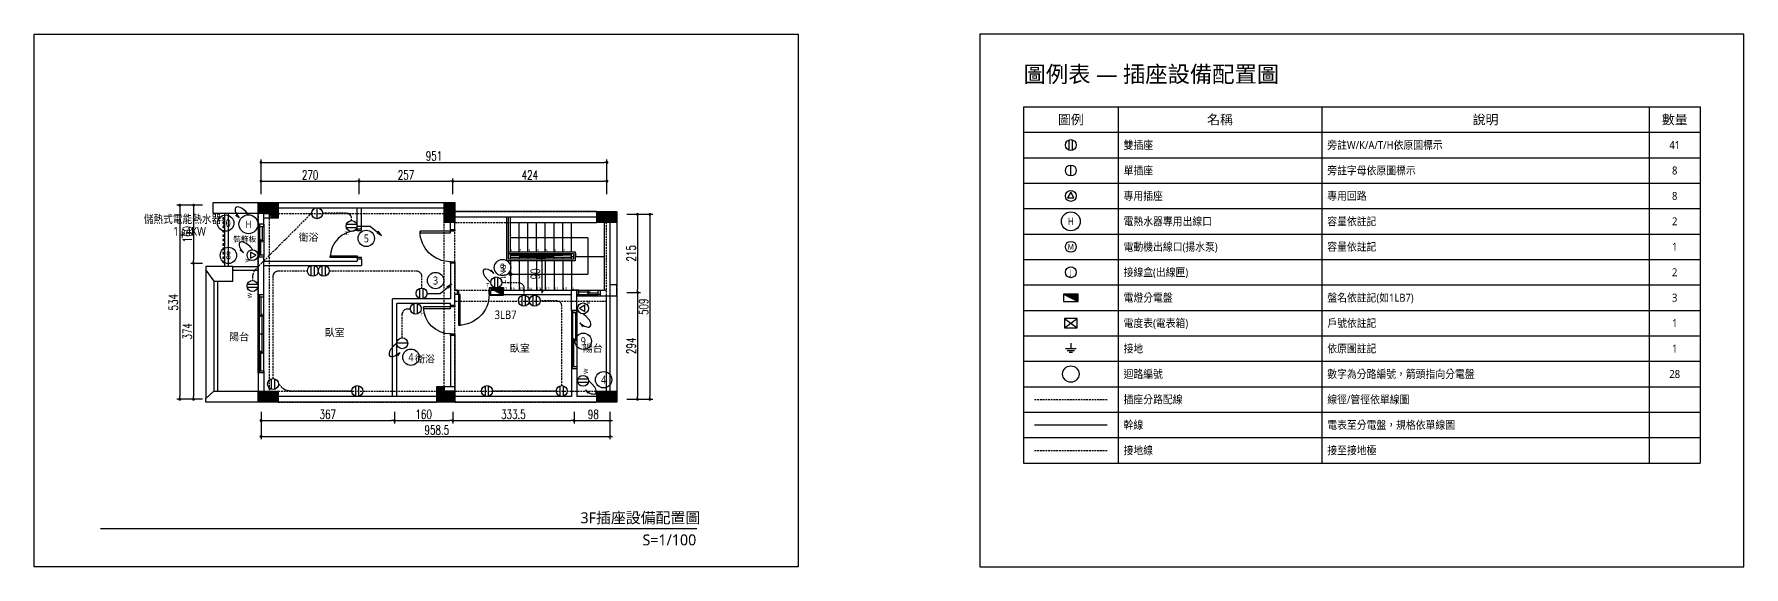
# Model space of a CAD drawing. Header units: inches. Extents: x 19 to 9919, y 324 to 1789.
# Drawn here: x 5219 to 9919, y 324 to 1789 of the extents above; entities that cross this region are included whole.
import ezdxf
from ezdxf.enums import TextEntityAlignment as Align

# ---------------------------------------------------------------- set-up
doc = ezdxf.new("R2010")
doc.units = ezdxf.units.IN
doc.header["$LTSCALE"] = 20
doc.header["$MEASUREMENT"] = 0
doc.linetypes.add('HIDDEN', pattern=[0.375, 0.25, -0.125])
doc.layers.add('0_梁', color=30, linetype='HIDDEN', plot=False)
for name, color, linetype in [('17_柱', 6, 'Continuous'), ('19_RC牆', 4, 'Continuous'), ('20_裝飾構造物', 2, 'Continuous'), ('21_輕隔間牆', 65, 'Continuous'), ('22_平台、陽台、露台、室內階梯', 3, 'Continuous'), ('23_花台、雨庇', 3, 'Continuous'), ('24_樑', 7, 'Continuous'), ('26_樓梯、扶手、車道', 3, 'Continuous'), ('31_門窗', 134, 'Continuous'), ('34_開口', 7, 'Continuous'), ('44_空間名稱', 1, 'Continuous'), ('46_文字', 1, 'Continuous'), ('50_其他尺寸', 7, 'Continuous'), ('56_wall 材料_HATCH', 251, 'Continuous'), ('A-圖例', 7, 'Continuous'), ('DW_Frame', 2, 'Continuous'), ('E-幹線', 2, 'Continuous'), ('E-接地', 1, 'Continuous'), ('E-插座', 3, 'Continuous'), ('E-插座-分路配線', 5, 'Continuous'), ('E-插座-註記', 3, 'Continuous'), ('E-盤箱', 1, 'Continuous'), ('E-註記', 6, 'Continuous'), ('E-迴路編號', 6, 'Continuous')]:
    doc.layers.add(name, color=color, linetype=linetype)
doc.styles.add('CHT', font='msjh.ttc')
doc.styles.add('DimStyUse', font='romans.shx', dxfattribs={"width": 0.7})
doc.styles.add('TG_NOTE_TEXT', font='simplex.shx', dxfattribs={"width": 0.75, "bigfont": 'chineset.shx'})
doc.styles.add('WJJ', font='')
doc.styles.get('WJJ').set_extended_font_data('Yu Gothic UI Light')
doc.dimstyles.new('DOTM', dxfattribs={"dimtxt": 25, "dimasz": 8, "dimexe": 8, "dimexo": 0.625, "dimgap": 5, "dimtad": 1, "dimdsep": 46, "dimtxsty": 'DimStyUse', "dimblk": 'DOT', "dimcen": 10, "dimdle": 8, "dimazin": 3, "dimtfac": 1, "dimtix": 1, "dimtmove": 2, "dimatfit": 3, "dimfxl": 10, "dimtolj": 1})
doc.dimstyles.new('DOTSLASHM', dxfattribs={"dimtxt": 25, "dimasz": 8, "dimexe": 8, "dimexo": 0.625, "dimgap": 5, "dimtad": 1, "dimdsep": 46, "dimtxsty": 'DimStyUse', "dimblk1": 'DOT', "dimblk2": 'ARCHTICK', "dimsah": 1, "dimcen": 10, "dimdle": 8, "dimazin": 3, "dimtfac": 1, "dimtix": 1, "dimtmove": 2, "dimatfit": 3, "dimfxl": 10, "dimtolj": 1})
doc.dimstyles.new('SLASHM', dxfattribs={"dimtxt": 25, "dimasz": 12, "dimexe": 10, "dimexo": 0.625, "dimgap": 5, "dimtad": 1, "dimdec": 1, "dimdsep": 46, "dimtxsty": 'DimStyUse', "dimblk": 'SLASH', "dimcen": 10, "dimdle": 10, "dimadec": 1, "dimazin": 2, "dimtfac": 1, "dimtix": 1, "dimtmove": 2, "dimatfit": 2, "dimldrblk": 'SLASH', "dimfxl": 1, "dimtolj": 1})

# ---------------------------------------------------------------- blocks, each defined once
blk = doc.blocks.new('A$Cc6de7170')
at = {"layer": '56_wall 材料_HATCH'}
h = blk.add_hatch(color=256, dxfattribs=at)
h.dxf.hatch_style = 1
h.paths.add_polyline_path([(55, 549), (55, 519), (0, 519), (0, 549)])
h = blk.add_hatch(color=256, dxfattribs=at)
h.dxf.hatch_style = 1
h.paths.add_polyline_path([(540.5, 494), (510.5, 494), (510.5, 549), (540.5, 549)])
h = blk.add_hatch(color=256, dxfattribs=at)
h.dxf.hatch_style = 1
h.paths.add_polyline_path([(986, 524), (986, 494), (931, 494), (931, 524)])
h = blk.add_hatch(color=256, dxfattribs=at)
h.dxf.hatch_style = 1
h.paths.add_polyline_path([(55, 30), (55, 0), (0, 0), (0, 30)])
h = blk.add_hatch(color=256, dxfattribs=at)
h.dxf.hatch_style = 1
h.paths.add_polyline_path([(540.5, 30), (540.5, 0), (490.5, 0), (490.5, 30)])
h = blk.add_hatch(color=256, dxfattribs=at)
h.dxf.hatch_style = 1
h.paths.add_polyline_path([(986, 30), (986, 0), (931, 0), (931, 30)])
at = {"layer": '17_柱'}
for points in [[(55, 549), (55, 519), (0, 519), (0, 549)], [(540.5, 494), (510.5, 494), (510.5, 549), (540.5, 549)], [(986, 524), (986, 494), (931, 494), (931, 524)], [(55, 30), (55, 0), (0, 0), (0, 30)], [(540.5, 30), (540.5, 0), (490.5, 0), (490.5, 30)], [(986, 30), (986, 0), (931, 0), (931, 30)]]:
    blk.add_lwpolyline(points, close=True, dxfattribs=at)
blk = doc.blocks.new('*U8')
at = {"color": 0}
for p, q in [((-4, -12), (-4, 0)), ((78, -12), (78, 0))]:
    blk.add_line(p, q, dxfattribs=at)
blk.add_lwpolyline([(0, 0), (0, 74), (4.4, 74), (4.4, 0)], close=True, dxfattribs=at)
blk.add_arc((0, 0), 74, 0, 90, dxfattribs=at)
at = {"layer": 'DW_Frame'}
for points in [[(-4, -12), (0, -12), (0, 0), (-4, 0)], [(78, 0), (74, 0), (74, -12), (78, -12)]]:
    blk.add_lwpolyline(points, dxfattribs=at)
at = {"color": 0, "style": 'TG_NOTE_TEXT', "width": 0.5, "flags": 1}
for tag, p in [('NO', (-5, 5)), ('TYPE', (22, 5))]:
    blk.add_attdef(tag, text='', height=10, dxfattribs=at).set_placement(p, align=Align.BOTTOM_RIGHT)
for tag, height, p in [('DESC', 10, (22, 5)), ('WH', 20, (82.3, 5))]:
    blk.add_attdef(tag, text='', height=height, dxfattribs=at).set_placement(p, align=Align.BOTTOM_LEFT)
blk = doc.blocks.new('*U12')
at = {"color": 0}
for p, q in [((-4, -12), (-4, 0)), ((88, -12), (88, 0))]:
    blk.add_line(p, q, dxfattribs=at)
blk.add_lwpolyline([(0, 0), (0, 84), (4.4, 84), (4.4, 0)], close=True, dxfattribs=at)
blk.add_arc((0, 0), 84, 0, 90, dxfattribs=at)
at = {"layer": 'DW_Frame'}
for points in [[(-4, -12), (0, -12), (0, 0), (-4, 0)], [(88, 0), (84, 0), (84, -12), (88, -12)]]:
    blk.add_lwpolyline(points, dxfattribs=at)
at = {"color": 0, "style": 'TG_NOTE_TEXT', "width": 0.5, "flags": 1}
for tag, p in [('NO', (-5, 5)), ('TYPE', (27, 5))]:
    blk.add_attdef(tag, text='', height=10, dxfattribs=at).set_placement(p, align=Align.BOTTOM_RIGHT)
for tag, height, p in [('DESC', 10, (27, 5)), ('WH', 20, (92.3, 5))]:
    blk.add_attdef(tag, text='', height=height, dxfattribs=at).set_placement(p, align=Align.BOTTOM_LEFT)
blk = doc.blocks.new('_Dot')
at = {"color": 0, "linetype": 'ByBlock', "lineweight": -2}
blk.add_line((-0.5, 0), (-1, 0), dxfattribs=at)
at = {"color": 0, "linetype": 'ByBlock', "const_width": 0.5}
blk.add_lwpolyline([(-0.25, 0, 1), (0.25, 0, 1)], format="xyb", close=True, dxfattribs=at)
blk = doc.blocks.new('*D94')
at = {"layer": '50_其他尺寸', "color": 0, "lineweight": -2}
for p, q in [((6848.2, 1293.5), (6885.9, 1293.5)), ((6877.9, 1285.5), (6877.9, 1086.5)), ((6848.2, 1078.5), (6885.9, 1078.5))]:
    blk.add_line(p, q, dxfattribs=at)
at = {"layer": 'Defpoints', "color": 0}
for p in [(6848.2, 1293.5), (6848.2, 1078.5), (6877.9, 1078.5)]:
    blk.add_point(p, dxfattribs=at)
at = {"layer": '50_其他尺寸', "color": 0, "lineweight": -2, "xscale": 8, "yscale": 8, "zscale": 8}
for p, rotation in [((6877.9, 1293.5), 90), ((6877.9, 1078.5), 270)]:
    blk.add_blockref('_Dot', p, dxfattribs=dict(at, rotation=rotation))
at = {"layer": '50_其他尺寸', "color": 225, "insert": (6860.4, 1186), "char_height": 25, "attachment_point": 5, "rotation": 90, "style": 'DimStyUse'}
blk.add_mtext('\\A1;215', dxfattribs=at)
blk = doc.blocks.new('*D95')
at = {"layer": '50_其他尺寸', "color": 0, "lineweight": -2}
for p, q in [((6848.2, 1078.5), (6885.9, 1078.5)), ((6877.9, 1070.5), (6877.9, 792.5)), ((6848.2, 784.5), (6885.9, 784.5))]:
    blk.add_line(p, q, dxfattribs=at)
at = {"layer": 'Defpoints', "color": 0}
for p in [(6848.2, 1078.5), (6848.2, 784.5), (6877.9, 784.5)]:
    blk.add_point(p, dxfattribs=at)
at = {"layer": '50_其他尺寸', "color": 0, "lineweight": -2, "xscale": 8, "yscale": 8, "zscale": 8}
for p, rotation in [((6877.9, 1078.5), 90), ((6877.9, 784.5), 270)]:
    blk.add_blockref('_Dot', p, dxfattribs=dict(at, rotation=rotation))
at = {"layer": '50_其他尺寸', "color": 225, "insert": (6860.4, 931.5), "char_height": 25, "attachment_point": 5, "rotation": 90, "style": 'DimStyUse'}
blk.add_mtext('\\A1;294', dxfattribs=at)
blk = doc.blocks.new('*D98')
at = {"layer": '50_其他尺寸', "color": 0, "lineweight": -2}
for p, q in [((6882.2, 1293.5), (6920, 1293.5)), ((6912, 1285.5), (6912, 792.5)), ((6875.9, 784.5), (6920, 784.5))]:
    blk.add_line(p, q, dxfattribs=at)
at = {"layer": 'Defpoints', "color": 0}
for p in [(6882.2, 1293.5), (6875.9, 784.5), (6912, 784.5)]:
    blk.add_point(p, dxfattribs=at)
at = {"layer": '50_其他尺寸', "color": 0, "lineweight": -2, "xscale": 8, "yscale": 8, "zscale": 8}
for p, rotation in [((6912, 1293.5), 90), ((6912, 784.5), 270)]:
    blk.add_blockref('_Dot', p, dxfattribs=dict(at, rotation=rotation))
at = {"layer": '50_其他尺寸', "color": 225, "insert": (6894.5, 1039), "char_height": 25, "attachment_point": 5, "rotation": 90, "style": 'DimStyUse'}
blk.add_mtext('\\A1;509', dxfattribs=at)
blk = doc.blocks.new('*D102')
at = {"layer": '50_其他尺寸', "color": 0, "lineweight": -2}
for p, q in [((5842.9, 1349), (5842.9, 1392.3)), ((5850.9, 1384.3), (6104.9, 1384.3)), ((6112.9, 1349), (6112.9, 1392.3))]:
    blk.add_line(p, q, dxfattribs=at)
at = {"layer": 'Defpoints', "color": 0}
for p in [(6112.9, 1384.3), (5842.9, 1349), (6112.9, 1349)]:
    blk.add_point(p, dxfattribs=at)
at = {"layer": '50_其他尺寸', "color": 0, "lineweight": -2, "xscale": 8, "yscale": 8, "zscale": 8, "rotation": 180}
blk.add_blockref('_Dot', (5842.9, 1384.3), dxfattribs=at)
at = {"layer": '50_其他尺寸', "color": 0, "lineweight": -2, "xscale": 8, "yscale": 8, "zscale": 8}
blk.add_blockref('_Dot', (6112.9, 1384.3), dxfattribs=at)
at = {"layer": '50_其他尺寸', "color": 225, "insert": (5977.9, 1401.8), "char_height": 25, "attachment_point": 5, "style": 'DimStyUse'}
blk.add_mtext('\\A1;270', dxfattribs=at)
blk = doc.blocks.new('*D103')
at = {"layer": '50_其他尺寸', "color": 0, "lineweight": -2}
for p, q in [((6112.9, 1349), (6112.9, 1392.3)), ((6120.9, 1384.3), (6361.9, 1384.3)), ((6369.9, 1349), (6369.9, 1392.3))]:
    blk.add_line(p, q, dxfattribs=at)
at = {"layer": 'Defpoints', "color": 0}
for p in [(6369.9, 1384.3), (6112.9, 1349), (6369.9, 1349)]:
    blk.add_point(p, dxfattribs=at)
at = {"layer": '50_其他尺寸', "color": 0, "lineweight": -2, "xscale": 8, "yscale": 8, "zscale": 8, "rotation": 180}
blk.add_blockref('_Dot', (6112.9, 1384.3), dxfattribs=at)
at = {"layer": '50_其他尺寸', "color": 0, "lineweight": -2, "xscale": 8, "yscale": 8, "zscale": 8}
blk.add_blockref('_Dot', (6369.9, 1384.3), dxfattribs=at)
at = {"layer": '50_其他尺寸', "color": 225, "insert": (6241.4, 1401.8), "char_height": 25, "attachment_point": 5, "style": 'DimStyUse'}
blk.add_mtext('\\A1;257', dxfattribs=at)
blk = doc.blocks.new('*D104')
at = {"layer": '50_其他尺寸', "color": 0, "lineweight": -2}
for p, q in [((6369.9, 1349), (6369.9, 1392.3)), ((6377.9, 1384.3), (6785.9, 1384.3)), ((6793.9, 1349), (6793.9, 1392.3))]:
    blk.add_line(p, q, dxfattribs=at)
at = {"layer": 'Defpoints', "color": 0}
for p in [(6793.9, 1384.3), (6369.9, 1349), (6793.9, 1349)]:
    blk.add_point(p, dxfattribs=at)
at = {"layer": '50_其他尺寸', "color": 0, "lineweight": -2, "xscale": 8, "yscale": 8, "zscale": 8, "rotation": 180}
blk.add_blockref('_Dot', (6369.9, 1384.3), dxfattribs=at)
at = {"layer": '50_其他尺寸', "color": 0, "lineweight": -2, "xscale": 8, "yscale": 8, "zscale": 8}
blk.add_blockref('_Dot', (6793.9, 1384.3), dxfattribs=at)
at = {"layer": '50_其他尺寸', "color": 225, "insert": (6581.9, 1401.8), "char_height": 25, "attachment_point": 5, "style": 'DimStyUse'}
blk.add_mtext('\\A1;424', dxfattribs=at)
blk = doc.blocks.new('*D69')
at = {"layer": '50_其他尺寸', "color": 0, "lineweight": -2}
for p, q in [((5842.9, 1349), (5842.9, 1444.2)), ((5850.9, 1436.2), (6785.9, 1436.2)), ((6793.9, 1349), (6793.9, 1444.2))]:
    blk.add_line(p, q, dxfattribs=at)
at = {"layer": 'Defpoints', "color": 0}
for p in [(6793.9, 1436.2), (5842.9, 1349), (6793.9, 1349)]:
    blk.add_point(p, dxfattribs=at)
at = {"layer": '50_其他尺寸', "color": 0, "lineweight": -2, "xscale": 8, "yscale": 8, "zscale": 8, "rotation": 180}
blk.add_blockref('_Dot', (5842.9, 1436.2), dxfattribs=at)
at = {"layer": '50_其他尺寸', "color": 0, "lineweight": -2, "xscale": 8, "yscale": 8, "zscale": 8}
blk.add_blockref('_Dot', (6793.9, 1436.2), dxfattribs=at)
at = {"layer": '50_其他尺寸', "color": 225, "insert": (6318.4, 1453.7), "char_height": 25, "attachment_point": 5, "style": 'DimStyUse'}
blk.add_mtext('\\A1;951', dxfattribs=at)
blk = doc.blocks.new('*D74')
at = {"layer": '50_其他尺寸', "color": 0, "lineweight": -2}
for p, q in [((5842.9, 750.1), (5842.9, 717.9)), ((5850.9, 725.9), (6201.9, 725.9)), ((6209.9, 750.1), (6209.9, 717.9))]:
    blk.add_line(p, q, dxfattribs=at)
at = {"layer": 'Defpoints', "color": 0}
for p in [(5842.9, 750.1), (6209.9, 750.1), (6209.9, 725.9)]:
    blk.add_point(p, dxfattribs=at)
at = {"layer": '50_其他尺寸', "color": 0, "lineweight": -2, "xscale": 8, "yscale": 8, "zscale": 8, "rotation": 180}
blk.add_blockref('_Dot', (5842.9, 725.9), dxfattribs=at)
at = {"layer": '50_其他尺寸', "color": 0, "lineweight": -2, "xscale": 8, "yscale": 8, "zscale": 8}
blk.add_blockref('_Dot', (6209.9, 725.9), dxfattribs=at)
at = {"layer": '50_其他尺寸', "color": 225, "insert": (6026.4, 743.4), "char_height": 25, "attachment_point": 5, "style": 'DimStyUse'}
blk.add_mtext('\\A1;367', dxfattribs=at)
blk = doc.blocks.new('*D75')
at = {"layer": '50_其他尺寸', "color": 0, "lineweight": -2}
for p, q in [((6209.9, 750.1), (6209.9, 717.9)), ((6217.9, 725.9), (6361.9, 725.9)), ((6369.9, 750.1), (6369.9, 717.9))]:
    blk.add_line(p, q, dxfattribs=at)
at = {"layer": 'Defpoints', "color": 0}
for p in [(6209.9, 750.1), (6369.9, 750.1), (6369.9, 725.9)]:
    blk.add_point(p, dxfattribs=at)
at = {"layer": '50_其他尺寸', "color": 0, "lineweight": -2, "xscale": 8, "yscale": 8, "zscale": 8, "rotation": 180}
blk.add_blockref('_Dot', (6209.9, 725.9), dxfattribs=at)
at = {"layer": '50_其他尺寸', "color": 0, "lineweight": -2, "xscale": 8, "yscale": 8, "zscale": 8}
blk.add_blockref('_Dot', (6369.9, 725.9), dxfattribs=at)
at = {"layer": '50_其他尺寸', "color": 225, "insert": (6289.9, 743.4), "char_height": 25, "attachment_point": 5, "style": 'DimStyUse'}
blk.add_mtext('\\A1;160', dxfattribs=at)
blk = doc.blocks.new('*D76')
at = {"layer": '50_其他尺寸', "color": 0, "lineweight": -2}
for p, q in [((6369.9, 750.1), (6369.9, 717.9)), ((6377.9, 725.9), (6695.4, 725.9)), ((6703.4, 750.1), (6703.4, 717.9))]:
    blk.add_line(p, q, dxfattribs=at)
at = {"layer": 'Defpoints', "color": 0}
for p in [(6369.9, 750.1), (6703.4, 750.1), (6703.4, 725.9)]:
    blk.add_point(p, dxfattribs=at)
at = {"layer": '50_其他尺寸', "color": 0, "lineweight": -2, "xscale": 8, "yscale": 8, "zscale": 8, "rotation": 180}
blk.add_blockref('_Dot', (6369.9, 725.9), dxfattribs=at)
at = {"layer": '50_其他尺寸', "color": 0, "lineweight": -2, "xscale": 8, "yscale": 8, "zscale": 8}
blk.add_blockref('_Dot', (6703.4, 725.9), dxfattribs=at)
at = {"layer": '50_其他尺寸', "color": 225, "insert": (6536.7, 743.4), "char_height": 25, "attachment_point": 5, "style": 'DimStyUse'}
blk.add_mtext('\\A1;333.5', dxfattribs=at)
blk = doc.blocks.new('_ArchTick')
at = {"color": 0, "linetype": 'ByBlock', "const_width": 0.15}
blk.add_lwpolyline([(-0.5, -0.5), (0.5, 0.5)], dxfattribs=at)
blk = doc.blocks.new('*D77')
at = {"layer": '50_其他尺寸', "color": 0, "lineweight": -2}
for p, q in [((6703.4, 750.1), (6703.4, 717.9)), ((6711.4, 725.9), (6809.4, 725.9)), ((6801.4, 750.1), (6801.4, 717.9))]:
    blk.add_line(p, q, dxfattribs=at)
at = {"layer": 'Defpoints', "color": 0}
for p in [(6703.4, 750.1), (6801.4, 750.1), (6801.4, 725.9)]:
    blk.add_point(p, dxfattribs=at)
at = {"layer": '50_其他尺寸', "color": 0, "lineweight": -2, "xscale": 8, "yscale": 8, "zscale": 8, "rotation": 180}
blk.add_blockref('_Dot', (6703.4, 725.9), dxfattribs=at)
at = {"layer": '50_其他尺寸', "color": 0, "lineweight": -2, "xscale": 8, "yscale": 8, "zscale": 8}
blk.add_blockref('_ArchTick', (6801.4, 725.9), dxfattribs=at)
at = {"layer": '50_其他尺寸', "color": 225, "insert": (6756.4, 743.4), "char_height": 25, "attachment_point": 5, "style": 'DimStyUse'}
blk.add_mtext('\\A1;98', dxfattribs=at)
blk = doc.blocks.new('*D78')
at = {"layer": '50_其他尺寸', "color": 0, "lineweight": -2}
for p, q in [((5842.9, 750.1), (5842.9, 674.5)), ((6801.4, 750.1), (6801.4, 674.5)), ((5850.9, 682.5), (6809.4, 682.5))]:
    blk.add_line(p, q, dxfattribs=at)
at = {"layer": 'Defpoints', "color": 0}
for p in [(5842.9, 750.1), (6801.4, 750.1), (6801.4, 682.5)]:
    blk.add_point(p, dxfattribs=at)
at = {"layer": '50_其他尺寸', "color": 0, "lineweight": -2, "xscale": 8, "yscale": 8, "zscale": 8, "rotation": 180}
blk.add_blockref('_Dot', (5842.9, 682.5), dxfattribs=at)
at = {"layer": '50_其他尺寸', "color": 0, "lineweight": -2, "xscale": 8, "yscale": 8, "zscale": 8}
blk.add_blockref('_ArchTick', (6801.4, 682.5), dxfattribs=at)
at = {"layer": '50_其他尺寸', "color": 225, "insert": (6326.2, 700), "char_height": 25, "attachment_point": 5, "style": 'DimStyUse'}
blk.add_mtext('\\A1;958.5', dxfattribs=at)
blk = doc.blocks.new('*D83')
at = {"layer": '50_其他尺寸', "color": 0, "lineweight": -2}
for p, q in [((5682, 1318.5), (5649.5, 1318.5)), ((5657.5, 1310.5), (5657.5, 1166.5)), ((5682, 1158.5), (5649.5, 1158.5))]:
    blk.add_line(p, q, dxfattribs=at)
at = {"layer": 'Defpoints', "color": 0}
for p in [(5682, 1318.5), (5657.5, 1158.5), (5682, 1158.5)]:
    blk.add_point(p, dxfattribs=at)
at = {"layer": '50_其他尺寸', "color": 0, "lineweight": -2, "xscale": 8, "yscale": 8, "zscale": 8}
for p, rotation in [((5657.5, 1318.5), 90), ((5657.5, 1158.5), 270)]:
    blk.add_blockref('_Dot', p, dxfattribs=dict(at, rotation=rotation))
at = {"layer": '50_其他尺寸', "color": 225, "insert": (5640, 1238.5), "char_height": 25, "attachment_point": 5, "rotation": 90, "style": 'DimStyUse'}
blk.add_mtext('\\A1;160', dxfattribs=at)
blk = doc.blocks.new('*D84')
at = {"layer": '50_其他尺寸', "color": 0, "lineweight": -2}
for p, q in [((5682, 1158.5), (5649.5, 1158.5)), ((5657.5, 1150.5), (5657.5, 792.5)), ((5682, 784.5), (5649.5, 784.5))]:
    blk.add_line(p, q, dxfattribs=at)
at = {"layer": 'Defpoints', "color": 0}
for p in [(5682, 1158.5), (5657.5, 784.5), (5682, 784.5)]:
    blk.add_point(p, dxfattribs=at)
at = {"layer": '50_其他尺寸', "color": 0, "lineweight": -2, "xscale": 8, "yscale": 8, "zscale": 8}
for p, rotation in [((5657.5, 1158.5), 90), ((5657.5, 784.5), 270)]:
    blk.add_blockref('_Dot', p, dxfattribs=dict(at, rotation=rotation))
at = {"layer": '50_其他尺寸', "color": 225, "insert": (5640, 971.5), "char_height": 25, "attachment_point": 5, "rotation": 90, "style": 'DimStyUse'}
blk.add_mtext('\\A1;374', dxfattribs=at)
blk = doc.blocks.new('*D85')
at = {"layer": '50_其他尺寸', "color": 0, "lineweight": -2}
for p, q in [((5682, 1318.5), (5611.6, 1318.5)), ((5619.6, 1310.5), (5619.6, 792.5)), ((5682, 784.5), (5611.6, 784.5))]:
    blk.add_line(p, q, dxfattribs=at)
at = {"layer": 'Defpoints', "color": 0}
for p in [(5682, 1318.5), (5619.6, 784.5), (5682, 784.5)]:
    blk.add_point(p, dxfattribs=at)
at = {"layer": '50_其他尺寸', "color": 0, "lineweight": -2, "xscale": 8, "yscale": 8, "zscale": 8}
for p, rotation in [((5619.6, 1318.5), 90), ((5619.6, 784.5), 270)]:
    blk.add_blockref('_Dot', p, dxfattribs=dict(at, rotation=rotation))
at = {"layer": '50_其他尺寸', "color": 225, "insert": (5602.1, 1051.5), "char_height": 25, "attachment_point": 5, "rotation": 90, "style": 'DimStyUse'}
blk.add_mtext('\\A1;534', dxfattribs=at)
blk = doc.blocks.new('*U13')
at = {"color": 0}
for p, q in [((0, -15), (0, 0)), ((6, -3), (84, -3)), ((6, -11), (49, -11)), ((6, -15), (84, -15)), ((84, -7), (41, -7)), ((45, -3), (45, -15))]:
    blk.add_line(p, q, dxfattribs=at)
at = {"layer": 'DW_Frame'}
for points in [[(0, -3), (6, -3), (6, -15), (0, -15)], [(90, -3), (84, -3), (84, -15), (90, -15)]]:
    blk.add_lwpolyline(points, dxfattribs=at)
blk = doc.blocks.new('*U14')
at = {"color": 0}
for p, q in [((0, -15), (0, 0)), ((6, -3), (209, -3)), ((6, -7), (60.75, -7)), ((6, -15), (209, -15)), ((52.75, -11), (162.25, -11)), ((56.75, -3), (56.75, -15)), ((107.5, -3), (107.5, -15)), ((209, -7), (154.25, -7)), ((158.25, -3), (158.25, -15))]:
    blk.add_line(p, q, dxfattribs=at)
at = {"layer": 'DW_Frame'}
for points in [[(0, -3), (6, -3), (6, -15), (0, -15)], [(215, -3), (209, -3), (209, -15), (215, -15)]]:
    blk.add_lwpolyline(points, dxfattribs=at)
blk = doc.blocks.new('*U11')
at = {"color": 0}
for p, q in [((0, 15), (0, 0)), ((6, 15), (59, 15)), ((6, 11), (36.5, 11)), ((6, 3), (59, 3)), ((59, 7), (28.5, 7)), ((32.5, 3), (32.5, 15))]:
    blk.add_line(p, q, dxfattribs=at)
at = {"layer": 'DW_Frame'}
for points in [[(0, 3), (6, 3), (6, 15), (0, 15)], [(65, 3), (59, 3), (59, 15), (65, 15)]]:
    blk.add_lwpolyline(points, dxfattribs=at)
blk = doc.blocks.new('*U15')
at = {"color": 0}
for p, q in [((0, 15), (0, 0)), ((6, 15), (154, 15)), ((6, 11), (84, 11)), ((6, 3), (154, 3)), ((154, 7), (76, 7)), ((80, 3), (80, 15))]:
    blk.add_line(p, q, dxfattribs=at)
at = {"layer": 'DW_Frame'}
for points in [[(0, 3), (6, 3), (6, 15), (0, 15)], [(160, 3), (154, 3), (154, 15), (160, 15)]]:
    blk.add_lwpolyline(points, dxfattribs=at)
blk = doc.blocks.new('SLASH')
at = {"color": 7}
blk.add_line((-1, 0), (1, 0), dxfattribs=at)
at = {"color": 225, "linetype": 'Continuous'}
blk.add_line((-0.5, -0.5), (0.5, 0.5), dxfattribs=at)
blk = doc.blocks.new('*D67')
at = {"layer": '50_其他尺寸', "color": 0, "lineweight": -2}
for p, q in [((765, 397.4), (787, 397.4)), ((779, 389.4), (779, 315.5)), ((765, 307.5), (787, 307.5))]:
    blk.add_line(p, q, dxfattribs=at)
at = {"layer": 'Defpoints', "color": 0}
for p in [(765, 397.4), (765, 307.5), (779, 307.5)]:
    blk.add_point(p, dxfattribs=at)
at = {"layer": '50_其他尺寸', "color": 0, "lineweight": -2, "xscale": 8, "yscale": 8, "zscale": 8}
for p, rotation in [((779, 397.4), 90), ((779, 307.5), 270)]:
    blk.add_blockref('SLASH', p, dxfattribs=dict(at, rotation=rotation))
at = {"layer": '50_其他尺寸', "color": 225, "insert": (761.5, 352.5), "char_height": 25, "attachment_point": 5, "rotation": 90, "style": 'DimStyUse'}
blk.add_mtext('\\A1;90', dxfattribs=at)
blk = doc.blocks.new('A$C11e5d1e7')
at = {"layer": '0_梁', "color": 0}
for p, q in [((0, 519), (0, 30)), ((30, 519), (30, 30)), ((55, 549), (510.5, 549)), ((55, 519), (510.5, 519)), ((540.5, 524), (931, 524)), ((510.5, 35), (510.5, 494)), ((540.5, 494), (931, 494)), ((540.5, 35), (540.5, 494)), ((956, 494), (956, 30)), ((986, 494), (986, 30)), ((540.5, 307.5), (956, 307.5)), ((540.5, 277.5), (956, 277.5)), ((55, 30), (490.5, 30)), ((55, 0), (490.5, 0)), ((540.5, 30), (931, 30)), ((540.5, 0), (931, 0))]:
    blk.add_line(p, q, dxfattribs=at)
blk = doc.blocks.new('E_PANEL')
h = blk.add_hatch(color=256)
h.dxf.hatch_style = 1
h.paths.add_polyline_path([(-20, 10), (20, 10), (20, -10)])
blk.add_line((-20, 10), (20, -10))
blk.add_lwpolyline([(-20, -10), (20, -10), (20, 10), (-20, 10)], close=True)
blk = doc.blocks.new('E_HOUT')
blk.add_circle((0, 0), 26)
at = {"style": 'CHT', "width": 0.85}
blk.add_text('H', height=20, dxfattribs=at).set_placement((0, 0), align=Align.MIDDLE_CENTER)
blk = doc.blocks.new('E_RECD')
blk.add_lwpolyline([(0, 10), (-8.7, -5), (8.7, -5)], close=True)
blk.add_circle((0, 0), 15)
blk = doc.blocks.new('E_REC2')
for p, q in [((-4.5, -14.3), (-4.5, 14.3)), ((4.5, -14.3), (4.5, 14.3))]:
    blk.add_line(p, q)
blk.add_circle((0, 0), 15)
blk = doc.blocks.new('E_REC1')
blk.add_line((0, -15), (0, 15))
blk.add_circle((0, 0), 15)
blk = doc.blocks.new('E_CKT')
blk.add_circle((0, 0), 22.5)
at = {"style": 'CHT', "width": 0.85}
blk.add_attdef('NO', text='', height=22, dxfattribs=at).set_placement((0, 0), align=Align.MIDDLE_CENTER)
blk = doc.blocks.new('E_MOTOR')
blk.add_circle((0, 0), 15)
at = {"style": 'CHT', "width": 0.85}
blk.add_text('M', height=16, dxfattribs=at).set_placement((0, 0), align=Align.MIDDLE_CENTER)
blk = doc.blocks.new('E_J')
blk.add_circle((0, 0), 15)
at = {"style": 'CHT', "width": 0.85}
blk.add_text('J', height=16, dxfattribs=at).set_placement((0, 0), align=Align.MIDDLE_CENTER)
blk = doc.blocks.new('E_KWH')
for p, q in [((-17.5, -12.5), (17.5, 12.5)), ((-17.5, 12.5), (17.5, -12.5))]:
    blk.add_line(p, q)
blk.add_lwpolyline([(-17.5, -12.5), (17.5, -12.5), (17.5, 12.5), (-17.5, 12.5)], close=True)
blk = doc.blocks.new('E_GND')
for p, q in [((-15, 0), (15, 0)), ((0, 15), (0, 0)), ((-10, -5), (10, -5)), ((-5, -10), (5, -10))]:
    blk.add_line(p, q)
blk = doc.blocks.new('A$C4eda6f76')
at = {"layer": '21_輕隔間牆'}
h = blk.add_hatch(dxfattribs=at)
h.set_pattern_fill('ANSI31', color=256)
h.set_pattern_definition([(45, (191.4007, -12156.682), (-2.245064, 2.245064), [])])
h.paths.add_polyline_path([(55, 519), (30, 519), (30, 506), (55, 506)])
h = blk.add_hatch(dxfattribs=at)
h.set_pattern_fill('ANSI31', color=256)
h.set_pattern_definition([(45, (171.4007, -12161.682), (-2.245064, 2.245064), [])])
h.paths.add_polyline_path([(510.5, 43), (490.5, 43), (490.5, 30), (510.5, 30)])
at = {"layer": '19_RC牆'}
for p, q in [((0, 489), (0, 519)), ((15, 489), (15, 519)), ((55, 549), (510.5, 549)), ((55, 534), (510.5, 534)), ((929.5, 524), (540.5, 524)), ((15, 489), (0, 489)), ((931, 509), (540.5, 509)), ((951, 494), (951, 307.5)), ((966, 494), (966, 292.5)), ((15, 399), (0, 399)), ((0, 295), (0, 399)), ((15, 295), (15, 399)), ((15, 295), (0, 295)), ((875.5, 307.5), (860.5, 307.5)), ((860.5, 252), (860.5, 307.5)), ((875.5, 252), (875.5, 307.5)), ((940.5, 307.5), (951, 307.5)), ((940.5, 292.5), (940.5, 307.5)), ((940.5, 292.5), (966, 292.5)), ((860.5, 252), (875.5, 252)), ((0, 80), (0, 30)), ((15, 80), (0, 80)), ((15, 80), (15, 30)), ((860.5, 92), (860.5, 15)), ((860.5, 92), (875.5, 92)), ((875.5, 92), (875.5, 15)), ((490.5, 15), (55, 15)), ((490.5, 0), (55, 0)), ((860.5, 15), (540.5, 15)), ((931, 0), (540.5, 0)), ((931, 15), (875.5, 15))]:
    blk.add_line(p, q, dxfattribs=at)
at = {"layer": '20_裝飾構造物'}
for points in [[(0, 549), (0, 519), (-124, 519), (-124, 549)], [(-124, 372.5), (-144, 372.5), (-144, 362.5), (-122.5, 332.5), (-70, 332.5), (-70, 372.5)], [(966, 292.5), (986, 292.5), (986, 322.5), (966, 322.5)], [(-124, 0), (-144, 0), (-144, 10), (-122.5, 30), (0, 30), (0, 0)]]:
    blk.add_lwpolyline(points, close=True, dxfattribs=at)
at = {"layer": '21_輕隔間牆'}
for p, q in [((546.5, 307.5), (540.5, 307.5)), ((546.5, 295.5), (540.5, 295.5)), ((546.5, 307.5), (546.5, 295.5)), ((638.5, 307.5), (860.5, 307.5)), ((638.5, 307.5), (638.5, 295.5)), ((638.5, 295.5), (860.5, 295.5))]:
    blk.add_line(p, q, dxfattribs=at)
for points in [[(15, 519), (55, 519), (55, 506), (15, 506)], [(490.5, 43), (540.5, 43), (540.5, 30), (490.5, 30)]]:
    blk.add_lwpolyline(points, close=True, dxfattribs=at)
at = {"layer": '22_平台、陽台、露台、室內階梯'}
for p, q in [((-122.5, 332.5), (-122.5, 30)), ((-112.5, 332.5), (-112.5, 30)), ((-70, 372.5), (0, 372.5)), ((-70, 362.5), (0, 362.5)), ((956, 292.5), (956, 30)), ((966, 292.5), (966, 30)), ((986, 292.5), (986, 30))]:
    blk.add_line(p, q, dxfattribs=at)
at = {"layer": '23_花台、雨庇'}
for p, q in [((-92.5, 519), (-92.5, 372.5)), ((-82.5, 519), (-82.5, 372.5)), ((986, 494), (986, 322.5)), ((861, 400.75), (866, 400.75)), ((871, 400.75), (951, 400.75)), ((-144, 362.5), (-144, 10))]:
    blk.add_line(p, q, dxfattribs=at)
for points in [[(-92.5, 507), (-97.5, 507), (-97.5, 504), (-92.5, 504)], [(-92.5, 495), (-97.5, 495), (-97.5, 492), (-92.5, 492)], [(-92.5, 483), (-97.5, 483), (-97.5, 480), (-92.5, 480)], [(-92.5, 471), (-97.5, 471), (-97.5, 468), (-92.5, 468)], [(-92.5, 459), (-97.5, 459), (-97.5, 456), (-92.5, 456)], [(-92.5, 447), (-97.5, 447), (-97.5, 444), (-92.5, 444)], [(-92.5, 435), (-97.5, 435), (-97.5, 432), (-92.5, 432)], [(-92.5, 423), (-97.5, 423), (-97.5, 420), (-92.5, 420)], [(-92.5, 411), (-97.5, 411), (-97.5, 408), (-92.5, 408)], [(-92.5, 399), (-97.5, 399), (-97.5, 396), (-92.5, 396)], [(-92.5, 387), (-97.5, 387), (-97.5, 384), (-92.5, 384)]]:
    blk.add_lwpolyline(points, close=True, dxfattribs=at)
at = {"layer": '24_樑'}
for p, q in [((30, 519), (30, 506)), ((693, 494), (931, 494)), ((510.5, 43), (510.5, 30))]:
    blk.add_line(p, q, dxfattribs=at)
at = {"layer": '26_樓梯、扶手、車道'}
for p, q in [((683, 388.25), (683, 509)), ((688, 393.25), (688, 509)), ((693, 413.25), (693, 509)), ((717, 413.25), (717, 494)), ((741, 413.25), (741, 494)), ((765, 413.25), (765, 494)), ((789, 413.25), (789, 494)), ((813, 413.25), (813, 494)), ((837, 413.25), (837, 494)), ((861, 413.25), (861, 494)), ((906.13, 451.5), (693, 451.5)), ((906.13, 451.5), (906.13, 351.5)), ((871, 388.25), (683, 388.25)), ((688, 413.25), (809, 413.25)), ((688, 408.25), (810, 408.25)), ((866, 393.25), (688, 393.25)), ((693, 393.25), (693, 408.25)), ((861, 404.05), (693, 404.05)), ((861, 397.45), (693, 397.45)), ((693, 388.25), (693, 307.5)), ((717, 404.05), (717, 408.25)), ((717, 397.45), (717, 393.25)), ((717, 388.25), (717, 307.5)), ((741, 404.05), (741, 408.25)), ((741, 397.45), (741, 393.25)), ((741, 388.25), (741, 307.5)), ((741, 388.25), (741, 307.5)), ((765, 404.05), (765, 408.25)), ((765, 397.45), (765, 393.25)), ((765, 388.25), (765, 307.5)), ((789, 404.05), (789, 408.25)), ((789, 397.45), (789, 393.25)), ((789, 388.25), (789, 307.5)), ((809, 413.25), (871, 413.25)), ((810, 408.25), (866, 408.25)), ((813, 404.05), (813, 408.25)), ((813, 397.45), (813, 393.25)), ((813, 388.25), (813, 307.5)), ((837, 404.05), (837, 408.25)), ((837, 397.45), (837, 393.25)), ((837, 388.25), (837, 307.5)), ((861, 393.25), (861, 408.25)), ((861, 388.25), (861, 307.5)), ((866, 408.25), (866, 393.25)), ((871, 413.25), (871, 388.25)), ((693, 351.5), (906.13, 351.5))]:
    blk.add_line(p, q, dxfattribs=at)
at = {"layer": '26_樓梯、扶手、車道', "const_width": 0.25}
blk.add_lwpolyline([(696.1, 461.26), (693, 451.5), (696.1, 441.74)], dxfattribs=at)
at = {"layer": '26_樓梯、扶手、車道'}
blk.add_circle((693, 351.5), 3.75, dxfattribs=at)
at = {"layer": '31_門窗'}
for p, q in [((0, 489), (0, 399)), ((15, 489), (15, 399)), ((0, 80), (0, 295)), ((15, 80), (15, 295)), ((875.5, 307.5), (940.5, 307.5)), ((875.5, 292.5), (940.5, 292.5)), ((860.5, 252), (860.5, 92)), ((875.5, 252), (875.5, 92))]:
    blk.add_line(p, q, dxfattribs=at)
at = {"layer": '34_開口'}
for p, q in [((693, 404.05), (861, 397.45)), ((861, 404.05), (693, 397.45))]:
    blk.add_line(p, q, dxfattribs=at)
at = {"layer": '31_門窗'}
for name, p, xscale, rotation in [('*U13', (0, 489), -1.000000000000002, 90), ('*U12', (550.5, 295.5), -1, 180)]:
    blk.add_blockref(name, p, dxfattribs=dict(at, xscale=xscale, rotation=rotation))
for name, p, rotation in [('*U14', (0, 80), 90), ('*U15', (860.5, 252), 270)]:
    blk.add_blockref(name, p, dxfattribs=dict(at, rotation=rotation))
blk.add_blockref('*U11', (875.5, 292.5), dxfattribs=at)
at = {"layer": '44_空間名稱', "style": 'WJJ'}
for s, height, p in [('裝飾板', 15, (-37.16, 448.21)), ('陽台', 20, (-52.7, 179.57)), ('陽台', 20, (919.21, 147.78))]:
    blk.add_text(s, height=height, dxfattribs=at).set_placement(p, align=Align.MIDDLE_CENTER)
at = {"layer": '46_文字', "style": 'WJJ'}
for s, p in [('1', (693, 413.25)), ('2', (717, 413.25)), ('3', (741, 413.25)), ('4', (765, 413.25)), ('5', (789, 413.25)), ('6', (813, 413.25)), ('7', (837, 413.25)), ('8', (871, 400.75)), ('17', (672.36, 307.5)), ('16', (693, 307.5)), ('15', (717, 307.5)), ('14', (741, 307.5)), ('13', (765, 307.5)), ('12', (789, 307.5)), ('11', (813, 307.5)), ('10', (837, 307.5)), ('9', (861, 307.5))]:
    blk.add_text(s, height=8, dxfattribs=at).set_placement(p)
at = {"layer": '50_其他尺寸'}
dim = blk.add_linear_dim(base=(779.00540878, 307.5), p1=(765, 397.45), p2=(765, 307.5), angle=90, dimstyle='SLASHM', override={"dimtxt": 25, "dimasz": 8, "dimexe": 8, "dimexo": 0, "dimgap": 5, "dimdle": 8}, dxfattribs=at)
dim.commit()
dim.dimension.update_dxf_attribs({"geometry": '*D67', "text_midpoint": (761.50540878, 352.475)})

msp = doc.modelspace()

# ---------------------------------------------------------------- linework, layer by layer
at = {"layer": '21_輕隔間牆'}
for p, q in [((6106.925, 1252.489), (6106.925, 1310.989)), ((6118.925, 1252.489), (6118.925, 1310.989)), ((6363.925, 1250.989), (6363.925, 1270.989)), ((6375.925, 1250.989), (6375.925, 1270.989)), ((6118.925, 1252.489), (6106.925, 1252.489)), ((6375.925, 1250.989), (6363.925, 1250.989)), ((5850.425, 1164.489), (6106.925, 1164.489)), ((5850.425, 1152.489), (6118.925, 1152.489)), ((6106.925, 1170.489), (6106.925, 1164.489)), ((6118.925, 1170.489), (6106.925, 1170.489)), ((6118.925, 1170.489), (6118.925, 1152.489)), ((6363.925, 1158.989), (6363.925, 1060.489)), ((6375.925, 1158.989), (6363.925, 1158.989)), ((6375.925, 1158.989), (6375.925, 1084.489)), ((6203.925, 791.989), (6203.925, 1060.489)), ((6363.925, 1060.489), (6203.925, 1060.489)), ((6215.925, 791.989), (6215.925, 1048.489)), ((6363.925, 1048.489), (6215.925, 1048.489)), ((6363.925, 1042.489), (6363.925, 1048.489)), ((6375.925, 1042.489), (6363.925, 1042.489)), ((6375.925, 1042.489), (6375.925, 1072.489)), ((6363.925, 960.489), (6363.925, 819.989)), ((6375.925, 960.489), (6363.925, 960.489)), ((6375.925, 960.489), (6375.925, 819.989))]:
    msp.add_line(p, q, dxfattribs=at)
at = {"layer": '46_文字', "const_width": 3}
msp.add_lwpolyline([(5401.584, 428.627), (7041.584, 428.627)], dxfattribs=at)
at = {"layer": 'A-圖例'}
for p, q in [((7939, 1589), (9799, 1589)), ((7939, 1589), (7939, 609)), ((8199, 1589), (8199, 609)), ((8759, 1589), (8759, 609)), ((9659, 1589), (9659, 609)), ((9799, 1589), (9799, 609)), ((7939, 1519), (9799, 1519)), ((7939, 1449), (9799, 1449)), ((7939, 1379), (9799, 1379)), ((7939, 1309), (9799, 1309)), ((7939, 1239), (9799, 1239)), ((7939, 1169), (9799, 1169)), ((7939, 1099), (9799, 1099)), ((7939, 1029), (9799, 1029)), ((7939, 959), (9799, 959)), ((7939, 889), (9799, 889)), ((7939, 819), (9799, 819)), ((7939, 749), (9799, 749)), ((7939, 679), (9799, 679)), ((7939, 609), (9799, 609))]:
    msp.add_line(p, q, dxfattribs=at)
at = {"layer": 'Defpoints'}
for points in [[(5219.328, 1788.65), (7319.328, 1788.65), (7319.328, 323.65), (5219.328, 323.65)], [(7819, 324), (9919, 324), (9919, 1789), (7819, 1789)]]:
    msp.add_lwpolyline(points, close=True, dxfattribs=at)
at = {"layer": 'E-幹線'}
msp.add_line((7969, 714), (8169, 714), dxfattribs=at)
at = {"layer": 'E-接地', "linetype": 'HIDDEN'}
msp.add_line((7969, 644), (8169, 644), dxfattribs=at)
at = {"layer": 'E-插座-分路配線', "linetype": 'HIDDEN'}
msp.add_line((7969, 784), (8169, 784), dxfattribs=at)
for points in [[(5981.675, 1296.374), (5980.008, 1294.429), (5978.896, 1293.595), (5977.229, 1291.65), (5950.548, 1265.247), (5937.486, 1251.907), (5936.375, 1251.073), (5913.585, 1228.006), (5912.473, 1227.172), (5909.972, 1224.393), (5908.027, 1222.726), (5894.964, 1209.385), (5893.853, 1208.552), (5886.071, 1200.492), (5884.126, 1198.824), (5883.292, 1197.713), (5869.952, 1184.65), (5847.162, 1161.583), (5846.051, 1160.749), (5828.264, 1142.685), (5824.095, 1137.404), (5821.316, 1131.846), (5819.926, 1126.843), (5819.648, 1124.62), (5819.37, 1121.563), (5819.37, 1111.28)], [(6092.01, 1276.086), (6091.732, 1284.146), (6091.176, 1286.369), (6090.342, 1287.759), (6090.064, 1288.87), (6086.729, 1292.761), (6082.283, 1295.263), (6077.002, 1296.374), (6011.969, 1296.374)], [(5876.066, 841.419), (5876.066, 1122.952), (5877.178, 1128.233), (5879.679, 1132.679), (5882.458, 1135.181), (5883.57, 1136.014), (5884.681, 1136.292), (5886.071, 1137.126), (5888.294, 1137.682), (5891.074, 1137.96), (5970.003, 1137.96)], [(6030.311, 1137.96), (6269.323, 1137.96), (6272.38, 1137.682), (6274.603, 1137.126), (6274.603, 1136.848), (6276.827, 1136.014), (6280.717, 1132.679), (6282.941, 1129.344), (6284.052, 1126.009), (6284.33, 1124.62), (6284.33, 1090.991)], [(6504.721, 1105.999), (6550.3, 1105.999), (6555.58, 1104.887), (6558.915, 1103.22), (6561.695, 1100.719), (6563.084, 1098.495), (6564.196, 1096.272), (6565.03, 1092.659), (6565.308, 1090.991), (6565.308, 1070.703)], [(6669.528, 822.243), (6669.528, 1042.633), (6668.694, 1045.968), (6666.748, 1049.581), (6664.247, 1052.361), (6660.078, 1054.862), (6656.187, 1055.696), (6610.331, 1055.696)], [(6231.248, 953.699), (6231.248, 1018.732), (6231.526, 1021.789), (6233.749, 1027.07), (6236.528, 1030.127), (6237.918, 1031.239), (6243.198, 1033.462), (6246.255, 1033.74), (6253.203, 1033.74)], [(6092.566, 807.235), (5922.757, 807.235), (5919.699, 807.513), (5913.585, 808.625), (5909.972, 810.014), (5905.803, 812.516), (5901.357, 816.129), (5891.074, 826.412)], [(6654.52, 807.235), (6479.152, 807.235)]]:
    msp.add_lwpolyline(points, dxfattribs=at)
at = {"layer": 'E-註記'}
for points in [[(5807.975, 1291.928), (5806.586, 1294.429), (5801.305, 1300.821), (5791.022, 1309.437), (5785.464, 1312.216), (5781.573, 1313.327), (5777.404, 1313.605), (5775.181, 1313.05), (5772.68, 1311.104), (5771.846, 1309.159), (5771.568, 1306.102), (5772.124, 1302.211), (5774.347, 1296.096), (5777.96, 1289.982), (5783.241, 1283.59)], [(5783.241, 1283.59), (5774.069, 1290.538), (5777.96, 1293.317)], [(6107.017, 1261.078), (6143.147, 1261.078), (6163.991, 1243.57), (6163.713, 1243.014), (6160.934, 1242.458)], [(6160.934, 1242.458), (6174.274, 1234.954), (6164.547, 1246.905), (6163.991, 1243.57), (6164.547, 1244.125), (6164.547, 1246.905)], [(5819.37, 1195.767), (5817.981, 1198.269), (5816.313, 1200.492), (5814.368, 1202.437), (5812.7, 1204.661), (5802.417, 1213.276), (5796.581, 1216.055), (5792.69, 1217.167), (5788.799, 1217.445), (5786.576, 1216.889), (5784.074, 1214.944), (5782.963, 1211.887), (5783.241, 1207.996), (5784.074, 1204.105), (5783.797, 1204.105), (5785.464, 1199.936), (5787.687, 1196.323), (5787.965, 1196.323), (5789.355, 1193.822), (5791.022, 1191.598), (5792.968, 1189.653), (5794.635, 1187.43)], [(5794.635, 1187.43), (5785.186, 1194.378), (5789.355, 1196.879)], [(6483.321, 1130.734), (6481.098, 1132.402), (6479.152, 1134.347), (6476.929, 1136.014), (6474.428, 1137.404), (6474.706, 1137.682), (6471.093, 1139.905), (6466.924, 1141.573), (6466.924, 1141.295), (6461.088, 1142.407), (6459.142, 1142.407), (6458.864, 1142.685), (6455.807, 1141.573), (6453.862, 1139.072), (6453.306, 1136.848), (6453.584, 1136.57), (6453.862, 1132.679), (6454.973, 1128.789), (6454.695, 1128.789), (6457.475, 1122.952), (6466.09, 1112.947), (6468.313, 1111.28), (6470.259, 1109.334), (6472.482, 1107.667), (6474.984, 1106.277)], [(6483.321, 1130.734), (6476.373, 1140.183), (6473.872, 1136.292)], [(6299.338, 1075.706), (6335.468, 1075.706), (6356.312, 1093.215), (6356.034, 1093.771), (6353.255, 1094.326)], [(6353.255, 1094.326), (6366.595, 1101.83), (6356.868, 1089.88), (6356.312, 1093.215), (6356.868, 1092.659), (6356.868, 1089.88)], [(6719.553, 994.553), (6725.945, 989.273), (6732.06, 985.66), (6738.174, 983.436), (6742.065, 982.881), (6745.122, 983.159), (6747.067, 983.992), (6749.013, 986.494), (6749.568, 988.717), (6749.291, 992.608), (6748.179, 996.499), (6745.4, 1002.335), (6736.784, 1012.618), (6730.392, 1017.899), (6727.891, 1019.288)], [(6719.553, 994.553), (6726.501, 985.104), (6729.002, 989.273)], [(6216.518, 938.413), (6214.017, 937.024), (6207.625, 931.743), (6199.009, 921.46), (6196.23, 915.624), (6196.508, 915.624), (6195.396, 911.733), (6195.118, 907.842), (6194.84, 907.842), (6195.396, 905.619), (6197.341, 903.118), (6199.287, 902.284), (6202.622, 902.006), (6206.513, 902.562), (6212.349, 904.785), (6218.463, 908.398), (6224.856, 913.679)], [(6224.856, 913.679), (6217.907, 904.229), (6215.406, 908.398)], [(6734.561, 810.292), (6740.953, 805.012), (6747.067, 801.399), (6751.236, 799.731), (6751.236, 800.009), (6755.127, 799.175), (6759.018, 798.898), (6759.018, 798.62), (6762.075, 799.731), (6764.02, 802.233), (6764.576, 804.456), (6764.298, 808.625), (6763.187, 812.516), (6760.407, 818.352), (6751.792, 828.357), (6745.4, 833.638), (6742.898, 835.027)], [(6734.561, 810.57), (6741.509, 801.121), (6744.288, 805.012)]]:
    msp.add_lwpolyline(points, dxfattribs=at)

# ---------------------------------------------------------------- block references
msp.add_blockref('A$C4eda6f76', (5835.425, 776.989))
at = {"layer": '0_梁'}
msp.add_blockref('A$C11e5d1e7', (5835.425, 776.989), dxfattribs=at)
at = {"layer": '17_柱'}
msp.add_blockref('A$Cc6de7170', (5835.425, 776.989), dxfattribs=at)
at = {"layer": '31_門窗', "rotation": 90}
msp.add_blockref('*U8', (6106.925, 1174.489), dxfattribs=at)
at = {"layer": '31_門窗', "yscale": -1, "rotation": 270}
for name, p in [('*U12', (6363.925, 1246.989)), ('*U8', (6363.925, 1038.489))]:
    msp.add_blockref(name, p, dxfattribs=at)
at = {"layer": 'E-幹線'}
msp.add_blockref('E_J', (8069, 1134), dxfattribs=at)
at = {"layer": 'E-接地'}
msp.add_blockref('E_GND', (8069, 924), dxfattribs=at)
at = {"layer": 'E-插座'}
for name, p in [('E_REC2', (8069, 1484)), ('E_REC1', (8069, 1414)), ('E_RECD', (8069, 1344)), ('E_HOUT', (5808.253, 1266.081)), ('E_REC1', (5996.961, 1296.374)), ('E_HOUT', (8069, 1274)), ('E_MOTOR', (8069, 1204)), ('E_REC2', (5985.288, 1137.96)), ('E_REC2', (6015.304, 1137.96)), ('E_REC2', (6284.33, 1075.706)), ('E_REC2', (6489.713, 1105.999)), ('E_REC2', (6268.211, 1033.74)), ('E_REC2', (6565.308, 1055.696)), ('E_REC2', (6595.323, 1055.696)), ('E_REC2', (5876.066, 826.412)), ('E_REC2', (6107.573, 807.235)), ('E_REC2', (6464.145, 807.235)), ('E_REC2', (6669.528, 807.235))]:
    msp.add_blockref(name, p, dxfattribs=at)
for name, p, rotation in [('E_REC2', (6092.01, 1261.078), 90), ('E_RECD', (5819.37, 1181.038), 270), ('E_REC2', (5819.37, 1096.272), 90), ('E_RECD', (6728.169, 1034.574), 90), ('E_REC1', (6231.248, 938.691), 90), ('E_REC2', (6728.169, 835.305), 90)]:
    msp.add_blockref(name, p, dxfattribs=dict(at, rotation=rotation))
at = {"layer": 'E-盤箱'}
for name, p in [('E_PANEL', (6489.713, 1080.847)), ('E_PANEL', (8069, 1064)), ('E_KWH', (8069, 994))]:
    msp.add_blockref(name, p, dxfattribs=at)
at = {"layer": 'E-迴路編號'}
for p, values in [((5745.721, 1269.138), {'NO': '10'}), ((6132.308, 1227.172), {'NO': '5'}), ((5753.225, 1180.482), {'NO': '8'}), ((6322.683, 1111.28), {'NO': '3'}), ((6506.666, 1146.853), {'NO': '3'}), ((6728.724, 944.25), {'NO': '9'}), ((6254.871, 900.338), {'NO': '4'}), ((6784.586, 838.362), {'NO': '4'})]:
    msp.add_blockref('E_CKT', p, dxfattribs=at).add_auto_attribs(values)
msp.add_blockref('E_CKT', (8069, 854), dxfattribs=at)

# ---------------------------------------------------------------- texts
at = {"layer": '44_空間名稱', "style": 'WJJ'}
for s, p in [('衛浴', (5973.626, 1230.175)), ('臥室', (6045.407, 968.131)), ('衛浴', (6293.298, 895.301)), ('臥室', (6554.519, 924.773))]:
    msp.add_text(s, height=20, dxfattribs=at).set_placement(p, align=Align.MIDDLE_CENTER)
at = {"layer": '46_文字', "style": 'WJJ'}
msp.add_text('DN17', height=15, rotation=270, dxfattribs=at).set_placement((6508.425, 1128.489), align=Align.MIDDLE)
for s, p in [('3F插座設備配置圖', (6721.162, 443.644)), ('S=1/100', (6891.582, 382.765))]:
    msp.add_text(s, height=30, dxfattribs=at).set_placement(p)
at = {"layer": 'A-圖例', "style": 'CHT'}
msp.add_text('圖例表 — 插座設備配置圖', height=45, dxfattribs=at).set_placement((7939, 1679), align=Align.MIDDLE_LEFT)
for s, p in [('圖例', (8069, 1554)), ('名稱', (8479, 1554)), ('說明', (9209, 1554)), ('數量', (9729, 1554))]:
    msp.add_text(s, height=26, dxfattribs=at).set_placement(p, align=Align.MIDDLE_CENTER)
at = {"layer": 'A-圖例', "style": 'CHT', "width": 0.9}
for s, p in [('雙插座', (8214, 1484)), ('旁註W/K/A/T/H依原圖標示', (8774, 1484)), ('單插座', (8214, 1414)), ('旁註字母依原圖標示', (8774, 1414)), ('專用插座', (8214, 1344)), ('專用回路', (8774, 1344)), ('電熱水器專用出線口', (8214, 1274)), ('容量依註記', (8774, 1274)), ('電動機出線口(揚水泵)', (8214, 1204)), ('容量依註記', (8774, 1204)), ('接線盒(出線匣)', (8214, 1134)), ('電燈分電盤', (8214, 1064)), ('盤名依註記(如1LB7)', (8774, 1064)), ('電度表(電表箱)', (8214, 994)), ('戶號依註記', (8774, 994)), ('接地', (8214, 924)), ('依原圖註記', (8774, 924)), ('迴路編號', (8214, 854)), ('數字為分路編號，箭頭指向分電盤', (8774, 854)), ('插座分路配線', (8214, 784)), ('線徑/管徑依單線圖', (8774, 784)), ('幹線', (8214, 714)), ('電表至分電盤，規格依單線圖', (8774, 714)), ('接地線', (8214, 644)), ('接至接地極', (8774, 644))]:
    msp.add_text(s, height=22, dxfattribs=at).set_placement(p, align=Align.MIDDLE_LEFT)
for s, p in [('41', (9729, 1484)), ('8', (9729, 1414)), ('8', (9729, 1344)), ('2', (9729, 1274)), ('1', (9729, 1204)), ('2', (9729, 1134)), ('3', (9729, 1064)), ('1', (9729, 994)), ('1', (9729, 924)), ('28', (9729, 854))]:
    msp.add_text(s, height=22, dxfattribs=at).set_placement(p, align=Align.MIDDLE_CENTER)
at = {"layer": 'E-插座-註記', "style": 'CHT', "width": 0.85}
for s, rotation, p in [('A', 270, (5805.752, 1166.308)), ('W', 90, (5811.866, 1069.87)), ('A', 270, (6741.787, 1049.164)), ('W', 90, (6735.673, 861.846))]:
    msp.add_text(s, height=11.7, rotation=rotation, dxfattribs=at).set_placement(p, align=Align.MIDDLE_CENTER)
msp.add_text('T', height=11.7, dxfattribs=at).set_placement((6466.368, 1098.495), align=Align.MIDDLE_CENTER)
at = {"layer": 'E-註記', "style": 'CHT', "width": 0.85}
for s, height, p in [('儲熱式電能熱水器', 22.4, (5520.328, 1280.394)), ('1φ4KW', 23.7, (5601.759, 1246.766)), ('3LB7', 23.5, (6484.989, 1017.065))]:
    msp.add_text(s, height=height, dxfattribs=at).set_placement(p, align=Align.MIDDLE_LEFT)
msp.add_text('H', height=11.7, rotation=90, dxfattribs=at).set_placement((6078.392, 1241.485), align=Align.MIDDLE_CENTER)
msp.add_text('H', height=11.7, dxfattribs=at).set_placement((6287.804, 1020.122), align=Align.MIDDLE_CENTER)

# ---------------------------------------------------------------- dimensions: what is measured, and where the dimension line sits
at = {"layer": '50_其他尺寸'}
for base, p1, p2, dimstyle, picture, middle in [((6793.925, 1436.167), (5842.925, 1348.952), (6793.925, 1348.952), 'DOTM', '*D69', (6318.425, 1453.667)), ((6112.925, 1384.338), (5842.925, 1348.952), (6112.925, 1348.952), 'DOTM', '*D102', (5977.925, 1401.838)), ((6369.925, 1384.338), (6112.925, 1348.952), (6369.925, 1348.952), 'DOTM', '*D103', (6241.425, 1401.838)), ((6793.925, 1384.338), (6369.925, 1348.952), (6793.925, 1348.952), 'DOTM', '*D104', (6581.925, 1401.838)), ((6209.925, 725.884), (5842.925, 750.094), (6209.925, 750.094), 'DOTM', '*D74', (6026.425, 743.384)), ((6369.925, 725.884), (6209.925, 750.094), (6369.925, 750.094), 'DOTM', '*D75', (6289.925, 743.384)), ((6703.425, 725.884), (6369.925, 750.094), (6703.425, 750.094), 'DOTM', '*D76', (6536.675, 743.384)), ((6801.425, 725.884), (6703.425, 750.094), (6801.425, 750.094), 'DOTSLASHM', '*D77', (6756.425, 743.384)), ((6801.425, 682.463), (5842.925, 750.094), (6801.425, 750.094), 'DOTSLASHM', '*D78', (6326.175, 699.963))]:
    dim = msp.add_linear_dim(base=base, p1=p1, p2=p2, dimstyle=dimstyle, override={"dimtxt": 25, "dimasz": 8, "dimexe": 8, "dimexo": 0, "dimgap": 5, "dimdle": 8}, dxfattribs=at)
    dim.commit()
    dim.dimension.update_dxf_attribs({"geometry": picture, "text_midpoint": middle})
for base, p1, p2, picture, middle in [((5619.55, 784.489), (5682.029, 1318.489), (5682.029, 784.489), '*D85', (5602.05, 1051.489)), ((5657.547, 1158.489), (5682.029, 1318.489), (5682.029, 1158.489), '*D83', (5640.047, 1238.489)), ((6877.947, 1078.489), (6848.157, 1293.489), (6848.157, 1078.489), '*D94', (6860.447, 1185.989)), ((6912.022, 784.489), (6882.232, 1293.489), (6875.947, 784.489), '*D98', (6894.522, 1038.989)), ((5657.547, 784.489), (5682.029, 1158.489), (5682.029, 784.489), '*D84', (5640.047, 971.489)), ((6877.947, 784.489), (6848.157, 1078.489), (6848.157, 784.489), '*D95', (6860.447, 931.489))]:
    dim = msp.add_linear_dim(base=base, p1=p1, p2=p2, angle=90, dimstyle='DOTM', override={"dimtxt": 25, "dimasz": 8, "dimexe": 8, "dimexo": 0, "dimgap": 5, "dimdle": 8}, dxfattribs=at)
    dim.commit()
    dim.dimension.update_dxf_attribs({"geometry": picture, "text_midpoint": middle})

doc.saveas('drawing.dxf')
